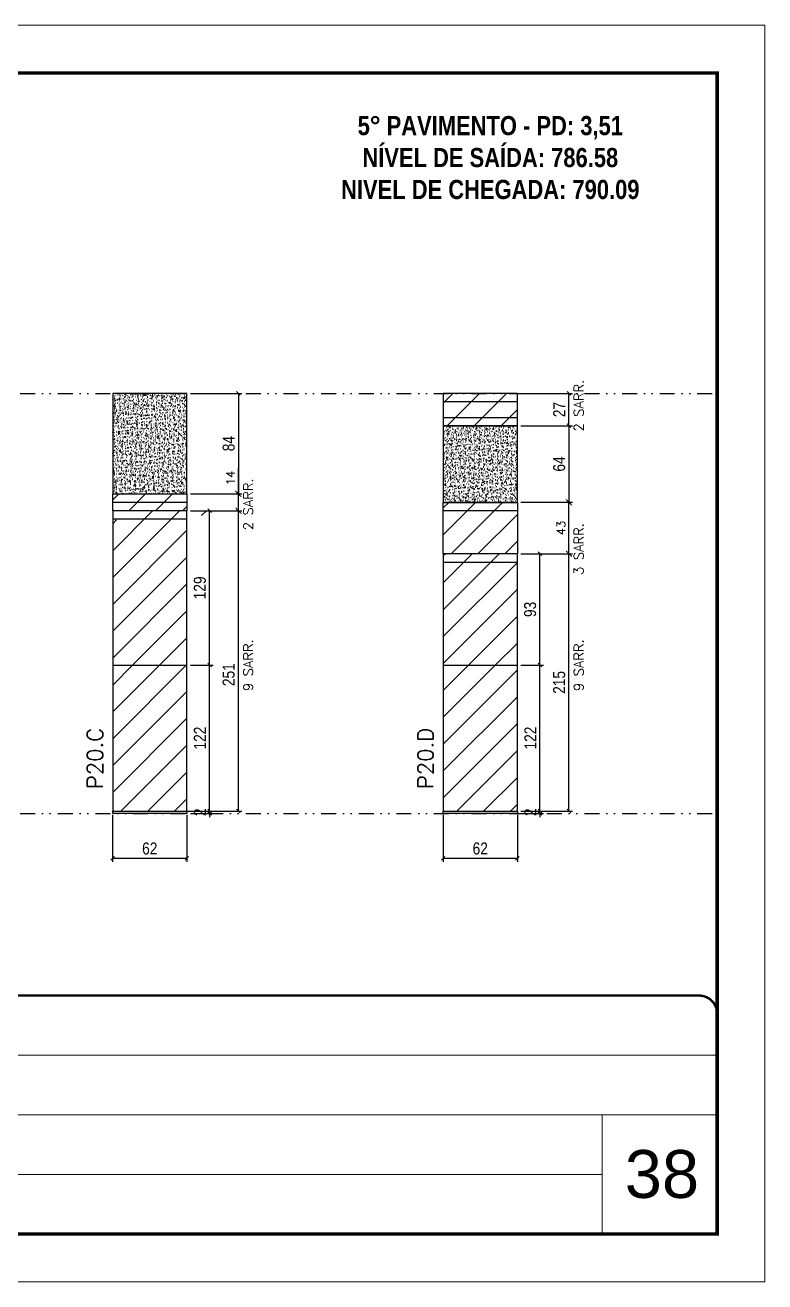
# Model space of a CAD drawing. Extents: x 28748 to 35002, y 14885 to 43501.
# Drawn here: x 31200 to 31818, y 32114 to 33164 of the extents above; entities that cross this region are included whole.
import ezdxf

# ---------------------------------------------------------------- set-up
doc = ezdxf.new("R2010")
doc.units = 0
for name, pattern in [('CONTINUO', [0]), ('DASHED', [0.75, 0.5, -0.25]), ('DIVIDE2', [0.625, 0.25, -0.125, 0, -0.125, 0, -0.125])]:
    doc.linetypes.add(name, pattern=pattern)
for name, color, linetype, lineweight in [('CARIMBO', 255, 'Continuous', 9), ('Folhas', 255, 'Continuous', 9), ('Hachura', 251, 'Continuous', 9), ('SARRAFO DE PRESSAO', 251, 'DASHED', 9), ('Texto Seção', 7, 'Continuous', 15)]:
    doc.layers.add(name, color=color, linetype=linetype, lineweight=lineweight)
for name, color, linetype in [('COTA', 241, 'Continuous'), ('NOMENCLATURA', 7, 'Continuous'), ('Nível', 160, 'Continuous'), ('Painéis', 200, 'Continuous'), ('SARR_2.2x7', 40, 'Continuous')]:
    doc.layers.add(name, color=color, linetype=linetype)
doc.styles.add('ARIAL', font='arial.ttf')
doc.styles.add('COTA TECNICA', font='techl___.ttf', dxfattribs={"height": 10})
doc.styles.add('COTA TECNICA-50', font='techl___.ttf', dxfattribs={"height": 10})
doc.styles.add('REGUA-120', font='ROMANS.shx', dxfattribs={"height": 15})
doc.styles.add('ROMANC', font='techb___.ttf', dxfattribs={"height": 2.5})
doc.styles.add('ROMANS', font='romans.shx')
doc.dimstyles.new('COTA PAINEL-50', dxfattribs={"dimtxt": 10, "dimasz": 3, "dimexe": 3, "dimexo": 3, "dimgap": 3, "dimtad": 1, "dimdec": 1, "dimzin": 12, "dimdsep": 46, "dimtxsty": 'COTA TECNICA-50', "dimblk1": 'OBLIQUE', "dimblk2": 'OBLIQUE', "dimsah": 1, "dimcen": 0.9, "dimclrd": 4, "dimclre": 4, "dimclrt": 240, "dimadec": 1, "dimazin": 3, "dimtfac": 1, "dimtdec": 1, "dimtmove": 0, "dimatfit": 3, "dimfxl": 1, "dimtolj": 1, "dimtzin": 12, "dimarcsym": 0})
doc.dimstyles.new('Cota Paínel', dxfattribs={"dimtxt": 7, "dimasz": 5, "dimexe": 3, "dimexo": 3, "dimgap": 3, "dimtad": 1, "dimdec": 1, "dimzin": 12, "dimdsep": 46, "dimtxsty": 'ROMANS', "dimblk": 'ARCHTICK', "dimcen": 0, "dimclrd": 4, "dimclre": 4, "dimclrt": 1, "dimadec": 1, "dimazin": 3, "dimtfac": 1, "dimtdec": 1, "dimtmove": 0, "dimatfit": 3, "dimldrblk": 'OBLIQUE', "dimfxl": 1, "dimtolj": 1, "dimtzin": 12, "dimarcsym": 0})
doc.dimstyles.new('PAINEL', dxfattribs={"dimtxt": 10, "dimasz": 3, "dimexe": 3, "dimexo": 3, "dimgap": 3, "dimtad": 1, "dimdec": 1, "dimzin": 12, "dimdsep": 46, "dimtxsty": 'COTA TECNICA', "dimblk1": 'OBLIQUE', "dimblk2": 'OBLIQUE', "dimsah": 1, "dimcen": 0.9, "dimclrd": 4, "dimclre": 4, "dimclrt": 240, "dimadec": 1, "dimazin": 3, "dimtfac": 1, "dimtdec": 1, "dimtmove": 0, "dimatfit": 3, "dimfxl": 1, "dimtolj": 1, "dimtzin": 12, "dimarcsym": 0})
pattern_1 = [(45, (-100376.431, -928.062), (-11.2253202, 11.2253202), [])]
pattern_2 = [(45, (-100320.236, -928.062), (-11.2253202, 11.2253202), [])]

# ---------------------------------------------------------------- blocks, each defined once
blk = doc.blocks.new('9999999999')
at = {"color": 30, "linetype": 'CONTINUO'}
for p, q in [((98564.6, 34379.6), (99584, 34379.6)), ((98564.6, 34329.8), (99488, 34329.8)), ((99584, 34329.8), (99488, 34329.8)), ((99488, 34329.8), (99488, 34230.2)), ((98564.6, 34280), (99488, 34280))]:
    blk.add_line(p, q, dxfattribs=at)
at = {"color": 30, "linetype": 'CONTINUO', "const_width": 2}
blk.add_lwpolyline([(99584, 34230.2), (99584, 34414.4, 0.414214), (99569, 34429.4), (98229, 34429.4, 0.414214), (98214, 34414.4), (98214, 34245.2, 0.414214), (98229, 34230.2), (99584, 34230.2)], format="xyb", dxfattribs=at)
at = {"layer": 'Folhas'}
blk.add_lwpolyline([(98139, 34190.2), (99624, 34190.2), (99624, 35240.2), (98139, 35240.2)], close=True, dxfattribs=at)
at = {"layer": 'Folhas', "color": 30, "const_width": 3}
blk.add_lwpolyline([(98214, 34230.2), (99584, 34230.2), (99584, 35200.2), (98214, 35200.2)], close=True, dxfattribs=at)
blk = doc.blocks.new('_Oblique')
at = {"color": 0, "linetype": 'ByBlock', "lineweight": -2}
blk.add_line((-0.5, -0.5), (0.5, 0.5), dxfattribs=at)
blk = doc.blocks.new('*D823')
at = {"layer": 'COTA', "color": 4, "lineweight": -2, "transparency": 16777216}
for p, q in [((31273.1, 32503.9), (31273.1, 32464.5)), ((31335.1, 32503.9), (31335.1, 32464.5)), ((31273.1, 32467.5), (31335.1, 32467.5))]:
    blk.add_line(p, q, dxfattribs=at)
at = {"layer": 'Defpoints', "color": 0, "transparency": 16777216}
for p in [(31273.1, 32506.9), (31335.1, 32506.9), (31335.1, 32467.5)]:
    blk.add_point(p, dxfattribs=at)
at = {"layer": 'COTA', "color": 4, "lineweight": -2, "transparency": 16777216, "xscale": 3, "yscale": 3, "zscale": 3, "rotation": 180}
blk.add_blockref('_Oblique', (31273.1, 32467.5), dxfattribs=at)
at = {"layer": 'COTA', "color": 4, "lineweight": -2, "transparency": 16777216, "xscale": 3, "yscale": 3, "zscale": 3}
blk.add_blockref('_Oblique', (31335.1, 32467.5), dxfattribs=at)
at = {"layer": 'COTA', "color": 240, "transparency": 16777216, "insert": (31304.1, 32475.6), "char_height": 10, "attachment_point": 5, "style": 'COTA TECNICA'}
blk.add_mtext('\\A1;62', dxfattribs=at)
blk = doc.blocks.new('*D824')
at = {"layer": 'COTA', "color": 4, "lineweight": -2, "transparency": 16777216}
for p, q in [((31354.1, 32506.9), (31354.1, 32509.9)), ((31338.1, 32506.9), (31357.1, 32506.9)), ((31338.1, 32504.9), (31357.1, 32504.9)), ((31354.1, 32504.9), (31354.1, 32506.9)), ((31354.1, 32504.9), (31354.1, 32501.9))]:
    blk.add_line(p, q, dxfattribs=at)
at = {"layer": 'Defpoints', "color": 0, "transparency": 16777216}
for p in [(31335.1, 32506.9), (31335.1, 32504.9), (31354.1, 32506.9)]:
    blk.add_point(p, dxfattribs=at)
at = {"layer": 'COTA', "color": 4, "lineweight": -2, "transparency": 16777216, "xscale": 3, "yscale": 3, "zscale": 3}
for p, rotation in [((31354.1, 32506.9), 270), ((31354.1, 32504.9), 90)]:
    blk.add_blockref('_Oblique', p, dxfattribs=dict(at, rotation=rotation))
at = {"layer": 'COTA', "color": 240, "transparency": 16777216, "insert": (31346.1, 32505.9), "char_height": 10, "attachment_point": 5, "rotation": 90, "style": 'COTA TECNICA-50'}
blk.add_mtext('\\A1;2', dxfattribs=at)
blk = doc.blocks.new('*D1749')
at = {"layer": 'COTA', "color": 4, "linetype": 'ByBlock', "lineweight": -2, "transparency": 16777216}
for p, q in [((31338.1, 32855.9), (31381.2, 32855.9)), ((31378.2, 32855.9), (31378.2, 32771.9)), ((31338.1, 32771.9), (31381.2, 32771.9))]:
    blk.add_line(p, q, dxfattribs=at)
at = {"layer": 'Defpoints', "color": 0, "linetype": 'ByBlock', "transparency": 16777216}
for p in [(31335.1, 32855.9), (31335.1, 32771.9), (31378.2, 32771.9)]:
    blk.add_point(p, dxfattribs=at)
at = {"layer": 'COTA', "color": 4, "linetype": 'ByBlock', "lineweight": -2, "transparency": 16777216, "xscale": 3, "yscale": 3, "zscale": 3}
for p, rotation in [((31378.2, 32855.9), 90), ((31378.2, 32771.9), 270)]:
    blk.add_blockref('_Oblique', p, dxfattribs=dict(at, rotation=rotation))
at = {"layer": 'COTA', "color": 240, "linetype": 'ByBlock', "transparency": 16777216, "insert": (31370.1, 32813.9), "char_height": 10, "attachment_point": 5, "rotation": 90, "style": 'COTA TECNICA'}
blk.add_mtext('\\A1;84', dxfattribs=at)
blk = doc.blocks.new('*D1750')
at = {"layer": 'COTA', "color": 4, "linetype": 'ByBlock', "lineweight": -2, "transparency": 16777216}
for p, q in [((31338.1, 32757.9), (31381.2, 32757.9)), ((31378.2, 32506.9), (31378.2, 32757.9)), ((31338.1, 32506.9), (31381.2, 32506.9))]:
    blk.add_line(p, q, dxfattribs=at)
at = {"layer": 'Defpoints', "color": 0, "linetype": 'ByBlock', "transparency": 16777216}
for p in [(31335.1, 32757.9), (31378.2, 32757.9), (31335.1, 32506.9)]:
    blk.add_point(p, dxfattribs=at)
at = {"layer": 'COTA', "color": 4, "linetype": 'ByBlock', "lineweight": -2, "transparency": 16777216, "xscale": 3, "yscale": 3, "zscale": 3}
for p, rotation in [((31378.2, 32757.9), 90), ((31378.2, 32506.9), 270)]:
    blk.add_blockref('_Oblique', p, dxfattribs=dict(at, rotation=rotation))
at = {"layer": 'COTA', "color": 240, "linetype": 'ByBlock', "transparency": 16777216, "insert": (31370.1, 32620.9), "char_height": 10, "attachment_point": 5, "rotation": 90, "style": 'COTA TECNICA'}
blk.add_mtext('\\A1;251', dxfattribs=at)
blk = doc.blocks.new('*D831')
at = {"layer": 'COTA', "color": 4, "lineweight": -2, "transparency": 16777216}
for p, q in [((31549.4, 32503.9), (31549.4, 32464.5)), ((31611.4, 32503.9), (31611.4, 32464.5)), ((31549.4, 32467.5), (31611.4, 32467.5))]:
    blk.add_line(p, q, dxfattribs=at)
at = {"layer": 'Defpoints', "color": 0, "transparency": 16777216}
for p in [(31549.4, 32506.9), (31611.4, 32506.9), (31611.4, 32467.5)]:
    blk.add_point(p, dxfattribs=at)
at = {"layer": 'COTA', "color": 4, "lineweight": -2, "transparency": 16777216, "xscale": 3, "yscale": 3, "zscale": 3, "rotation": 180}
blk.add_blockref('_Oblique', (31549.4, 32467.5), dxfattribs=at)
at = {"layer": 'COTA', "color": 4, "lineweight": -2, "transparency": 16777216, "xscale": 3, "yscale": 3, "zscale": 3}
blk.add_blockref('_Oblique', (31611.4, 32467.5), dxfattribs=at)
at = {"layer": 'COTA', "color": 240, "transparency": 16777216, "insert": (31580.4, 32475.6), "char_height": 10, "attachment_point": 5, "style": 'COTA TECNICA'}
blk.add_mtext('\\A1;62', dxfattribs=at)
blk = doc.blocks.new('*D832')
at = {"layer": 'COTA', "color": 4, "lineweight": -2, "transparency": 16777216}
for p, q in [((31630.3, 32506.9), (31630.3, 32509.9)), ((31614.4, 32506.9), (31633.3, 32506.9)), ((31614.4, 32504.9), (31633.3, 32504.9)), ((31630.3, 32504.9), (31630.3, 32506.9)), ((31630.3, 32504.9), (31630.3, 32501.9))]:
    blk.add_line(p, q, dxfattribs=at)
at = {"layer": 'Defpoints', "color": 0, "transparency": 16777216}
for p in [(31611.4, 32506.9), (31611.4, 32504.9), (31630.3, 32506.9)]:
    blk.add_point(p, dxfattribs=at)
at = {"layer": 'COTA', "color": 4, "lineweight": -2, "transparency": 16777216, "xscale": 3, "yscale": 3, "zscale": 3}
for p, rotation in [((31630.3, 32506.9), 270), ((31630.3, 32504.9), 90)]:
    blk.add_blockref('_Oblique', p, dxfattribs=dict(at, rotation=rotation))
at = {"layer": 'COTA', "color": 240, "transparency": 16777216, "insert": (31622.3, 32505.9), "char_height": 10, "attachment_point": 5, "rotation": 90, "style": 'COTA TECNICA-50'}
blk.add_mtext('\\A1;2', dxfattribs=at)
blk = doc.blocks.new('*D1752')
at = {"layer": 'COTA', "color": 4, "linetype": 'ByBlock', "lineweight": -2, "transparency": 16777216}
for p, q in [((31614.4, 32828.9), (31657.5, 32828.9)), ((31654.5, 32828.9), (31654.5, 32764.9)), ((31614.4, 32764.9), (31657.5, 32764.9))]:
    blk.add_line(p, q, dxfattribs=at)
at = {"layer": 'Defpoints', "color": 0, "linetype": 'ByBlock', "transparency": 16777216}
for p in [(31611.4, 32828.9), (31611.4, 32764.9), (31654.5, 32764.9)]:
    blk.add_point(p, dxfattribs=at)
at = {"layer": 'COTA', "color": 4, "linetype": 'ByBlock', "lineweight": -2, "transparency": 16777216, "xscale": 3, "yscale": 3, "zscale": 3}
for p, rotation in [((31654.5, 32828.9), 90), ((31654.5, 32764.9), 270)]:
    blk.add_blockref('_Oblique', p, dxfattribs=dict(at, rotation=rotation))
at = {"layer": 'COTA', "color": 240, "linetype": 'ByBlock', "transparency": 16777216, "insert": (31646.4, 32796.9), "char_height": 10, "attachment_point": 5, "rotation": 90, "style": 'COTA TECNICA'}
blk.add_mtext('\\A1;64', dxfattribs=at)
blk = doc.blocks.new('*D1753')
at = {"layer": 'COTA', "color": 4, "linetype": 'ByBlock', "lineweight": -2, "transparency": 16777216}
for p, q in [((31614.4, 32721.9), (31657.5, 32721.9)), ((31654.5, 32506.9), (31654.5, 32721.9)), ((31614.4, 32506.9), (31657.5, 32506.9))]:
    blk.add_line(p, q, dxfattribs=at)
at = {"layer": 'Defpoints', "color": 0, "linetype": 'ByBlock', "transparency": 16777216}
for p in [(31611.4, 32721.9), (31654.5, 32721.9), (31611.4, 32506.9)]:
    blk.add_point(p, dxfattribs=at)
at = {"layer": 'COTA', "color": 4, "linetype": 'ByBlock', "lineweight": -2, "transparency": 16777216, "xscale": 3, "yscale": 3, "zscale": 3}
for p, rotation in [((31654.5, 32721.9), 90), ((31654.5, 32506.9), 270)]:
    blk.add_blockref('_Oblique', p, dxfattribs=dict(at, rotation=rotation))
at = {"layer": 'COTA', "color": 240, "linetype": 'ByBlock', "transparency": 16777216, "insert": (31646.4, 32614.4), "char_height": 10, "attachment_point": 5, "rotation": 90, "style": 'COTA TECNICA'}
blk.add_mtext('\\A1;215', dxfattribs=at)
blk = doc.blocks.new('*D1754')
at = {"layer": 'COTA', "color": 4, "linetype": 'ByBlock', "lineweight": -2, "transparency": 16777216}
for p, q in [((31338.1, 32628.9), (31357.1, 32628.9)), ((31354.1, 32506.9), (31354.1, 32628.9)), ((31276.1, 32506.9), (31357.1, 32506.9))]:
    blk.add_line(p, q, dxfattribs=at)
at = {"layer": 'Defpoints', "color": 0, "linetype": 'ByBlock', "transparency": 16777216}
for p in [(31335.1, 32628.9), (31354.1, 32628.9), (31273.1, 32506.9)]:
    blk.add_point(p, dxfattribs=at)
at = {"layer": 'COTA', "color": 4, "linetype": 'ByBlock', "lineweight": -2, "transparency": 16777216, "xscale": 3, "yscale": 3, "zscale": 3}
for p, rotation in [((31354.1, 32628.9), 90), ((31354.1, 32506.9), 270)]:
    blk.add_blockref('_Oblique', p, dxfattribs=dict(at, rotation=rotation))
at = {"layer": 'COTA', "color": 240, "linetype": 'ByBlock', "transparency": 16777216, "insert": (31346, 32567.9), "char_height": 10, "attachment_point": 5, "rotation": 90, "style": 'COTA TECNICA'}
blk.add_mtext('\\A1;122', dxfattribs=at)
blk = doc.blocks.new('*D1755')
at = {"layer": 'COTA', "color": 4, "linetype": 'ByBlock', "lineweight": -2, "transparency": 16777216}
for p, q in [((31338.1, 32757.9), (31357.1, 32757.9)), ((31354.1, 32628.9), (31354.1, 32757.9)), ((31338.1, 32628.9), (31357.1, 32628.9))]:
    blk.add_line(p, q, dxfattribs=at)
at = {"layer": 'Defpoints', "color": 0, "linetype": 'ByBlock', "transparency": 16777216}
for p in [(31335.1, 32757.9), (31354.1, 32757.9), (31335.1, 32628.9)]:
    blk.add_point(p, dxfattribs=at)
at = {"layer": 'COTA', "color": 4, "linetype": 'ByBlock', "lineweight": -2, "transparency": 16777216, "xscale": 3, "yscale": 3, "zscale": 3}
for p, rotation in [((31354.1, 32757.9), 90), ((31354.1, 32628.9), 270)]:
    blk.add_blockref('_Oblique', p, dxfattribs=dict(at, rotation=rotation))
at = {"layer": 'COTA', "color": 240, "linetype": 'ByBlock', "transparency": 16777216, "insert": (31346, 32693.4), "char_height": 10, "attachment_point": 5, "rotation": 90, "style": 'COTA TECNICA'}
blk.add_mtext('\\A1;129', dxfattribs=at)
blk = doc.blocks.new('*D1756')
at = {"layer": 'COTA', "color": 4, "linetype": 'ByBlock', "lineweight": -2, "transparency": 16777216}
for p, q in [((31614.4, 32628.9), (31633.3, 32628.9)), ((31630.3, 32506.9), (31630.3, 32628.9)), ((31614.4, 32506.9), (31633.3, 32506.9))]:
    blk.add_line(p, q, dxfattribs=at)
at = {"layer": 'Defpoints', "color": 0, "linetype": 'ByBlock', "transparency": 16777216}
for p in [(31611.4, 32628.9), (31630.3, 32628.9), (31611.4, 32506.9)]:
    blk.add_point(p, dxfattribs=at)
at = {"layer": 'COTA', "color": 4, "linetype": 'ByBlock', "lineweight": -2, "transparency": 16777216, "xscale": 3, "yscale": 3, "zscale": 3}
for p, rotation in [((31630.3, 32628.9), 90), ((31630.3, 32506.9), 270)]:
    blk.add_blockref('_Oblique', p, dxfattribs=dict(at, rotation=rotation))
at = {"layer": 'COTA', "color": 240, "linetype": 'ByBlock', "transparency": 16777216, "insert": (31622.3, 32567.9), "char_height": 10, "attachment_point": 5, "rotation": 90, "style": 'COTA TECNICA'}
blk.add_mtext('\\A1;122', dxfattribs=at)
blk = doc.blocks.new('*D1743')
at = {"layer": 'COTA', "color": 4, "linetype": 'ByBlock', "lineweight": -2, "transparency": 16777216}
for p, q in [((31614.4, 32721.9), (31633.3, 32721.9)), ((31630.3, 32628.9), (31630.3, 32721.9)), ((31614.4, 32628.9), (31633.3, 32628.9))]:
    blk.add_line(p, q, dxfattribs=at)
at = {"layer": 'Defpoints', "color": 0, "linetype": 'ByBlock', "transparency": 16777216}
for p in [(31611.4, 32721.9), (31630.3, 32721.9), (31611.4, 32628.9)]:
    blk.add_point(p, dxfattribs=at)
at = {"layer": 'COTA', "color": 4, "linetype": 'ByBlock', "lineweight": -2, "transparency": 16777216, "xscale": 3, "yscale": 3, "zscale": 3}
for p, rotation in [((31630.3, 32721.9), 90), ((31630.3, 32628.9), 270)]:
    blk.add_blockref('_Oblique', p, dxfattribs=dict(at, rotation=rotation))
at = {"layer": 'COTA', "color": 240, "linetype": 'ByBlock', "transparency": 16777216, "insert": (31622.1, 32675.4), "char_height": 10, "attachment_point": 5, "rotation": 90, "style": 'COTA TECNICA'}
blk.add_mtext('\\A1;93', dxfattribs=at)
blk = doc.blocks.new('_ArchTick')
at = {"color": 0, "linetype": 'ByBlock', "const_width": 0.15}
blk.add_lwpolyline([(-0.5, -0.5), (0.5, 0.5)], dxfattribs=at)
blk = doc.blocks.new('*D1744')
at = {"layer": 'COTA', "color": 4, "lineweight": -2, "transparency": 16777216}
for p, q in [((31378.2, 32771.9), (31378.2, 32793.5)), ((31338.1, 32771.9), (31381.2, 32771.9)), ((31378.2, 32757.9), (31378.2, 32771.9)), ((31338.1, 32757.9), (31381.2, 32757.9))]:
    blk.add_line(p, q, dxfattribs=at)
at = {"layer": 'Defpoints', "color": 0, "transparency": 16777216}
for p in [(31335.1, 32771.9), (31378.2, 32771.9), (31335.1, 32757.9)]:
    blk.add_point(p, dxfattribs=at)
at = {"layer": 'COTA', "color": 4, "lineweight": -2, "transparency": 16777216, "xscale": 5, "yscale": 5, "zscale": 5}
for p, rotation in [((31378.2, 32771.9), 90), ((31378.2, 32757.9), 270)]:
    blk.add_blockref('_ArchTick', p, dxfattribs=dict(at, rotation=rotation))
at = {"layer": 'COTA', "color": 1, "transparency": 16777216, "insert": (31371.7, 32785.2), "char_height": 7, "attachment_point": 5, "rotation": 90, "style": 'ROMANS'}
blk.add_mtext('\\A1;14', dxfattribs=at)
blk = doc.blocks.new('*D1745')
at = {"layer": 'COTA', "color": 4, "lineweight": -2, "transparency": 16777216}
for p, q in [((31614.4, 32764.9), (31657.5, 32764.9)), ((31654.5, 32721.9), (31654.5, 32764.9)), ((31614.4, 32721.9), (31657.5, 32721.9))]:
    blk.add_line(p, q, dxfattribs=at)
at = {"layer": 'Defpoints', "color": 0, "transparency": 16777216}
for p in [(31611.4, 32764.9), (31654.5, 32764.9), (31611.4, 32721.9)]:
    blk.add_point(p, dxfattribs=at)
at = {"layer": 'COTA', "color": 4, "lineweight": -2, "transparency": 16777216, "xscale": 5, "yscale": 5, "zscale": 5}
for p, rotation in [((31654.5, 32764.9), 90), ((31654.5, 32721.9), 270)]:
    blk.add_blockref('_ArchTick', p, dxfattribs=dict(at, rotation=rotation))
at = {"layer": 'COTA', "color": 1, "transparency": 16777216, "insert": (31648, 32743.4), "char_height": 7, "attachment_point": 5, "rotation": 90, "style": 'ROMANS'}
blk.add_mtext('\\A1;43', dxfattribs=at)
blk = doc.blocks.new('*D2296')
at = {"layer": 'COTA', "color": 4, "lineweight": -2, "transparency": 16777216}
for p, q in [((31614.4, 32855.9), (31657.5, 32855.9)), ((31654.5, 32828.9), (31654.5, 32855.9)), ((31614.4, 32828.9), (31657.5, 32828.9))]:
    blk.add_line(p, q, dxfattribs=at)
at = {"layer": 'Defpoints', "color": 0, "transparency": 16777216}
for p in [(31611.4, 32855.9), (31654.5, 32855.9), (31611.4, 32828.9)]:
    blk.add_point(p, dxfattribs=at)
at = {"layer": 'COTA', "color": 4, "lineweight": -2, "transparency": 16777216, "xscale": 3, "yscale": 3, "zscale": 3}
for p, rotation in [((31654.5, 32855.9), 90), ((31654.5, 32828.9), 270)]:
    blk.add_blockref('_Oblique', p, dxfattribs=dict(at, rotation=rotation))
at = {"layer": 'COTA', "color": 240, "transparency": 16777216, "insert": (31646.4, 32842.4), "char_height": 10, "attachment_point": 5, "rotation": 90, "style": 'COTA TECNICA'}
blk.add_mtext('\\A1;27', dxfattribs=at)

msp = doc.modelspace()

# ---------------------------------------------------------------- hatches: boundary and pattern name
at = {"layer": 'COTA', "linetype": 'ByBlock'}
h = msp.add_hatch(dxfattribs=at)
h.set_pattern_fill('AR-CONC', color=256, scale=0.03)
h.set_pattern_definition([(50, (-100376.431, -925.0617), (5.46554007, -0.47817257), [0.5715, -6.2865]), (355, (-100376.431, -925.0617), (-1.05730264, 5.73170536), [0.4572, -5.02921753]), (100.4514447, (-100375.9756, -925.1015), (4.40823741, 5.25353256), [0.48570026, -5.34270734]), (46.1842, (-100376.431, -923.5377), (8.13237123, -1.26126984), [0.85725, -9.42975]), (96.6355576, (-100375.753, -923.643), (7.122124, 7.42278374), [0.7285507, -8.01406824]), (351.184151, (-100376.431, -923.538), (7.122124, 7.42278374), [0.685799, -7.54379196]), (21, (-100375.669, -923.9187), (4.54843174, -3.06795595), [0.5715, -6.2865]), (326, (-100375.669, -923.9187), (1.85406085, 5.52563898), [0.4572, -5.0292]), (71.451445, (-100375.29, -924.1743), (6.40249258, 2.45768307), [0.48570026, -5.34269813]), (37.5, (-100376.431, -925.0617), (0.092658098, 2.536651166), [0, -4.96824, 0, -5.1054, 0, -5.04825]), (7.5, (-100376.431, -925.0617), (2.004589875, 3.005417245), [0, -2.91084, 0, -4.85394, 0, -1.92405]), (327.5, (-100378.1303, -925.0617), (4.067717855, -0.17186232), [0, -1.905, 0, -5.9436, 0, -7.8867]), (317.5, (-100378.8923, -925.0617), (4.44387544, 0.76279473), [0, -2.4765, 0, -3.94716, 0, -5.6007])])
h.paths.add_polyline_path([(31335.15, 32855.85), (31273.15, 32855.85), (31273.15, 32771.85), (31335.15, 32771.85)])
h = msp.add_hatch(dxfattribs=at)
h.set_pattern_fill('AR-CONC', color=256, scale=0.03)
h.set_pattern_definition([(50, (-100320.2356, -961.0617), (5.46554007, -0.47817257), [0.5715, -6.2865]), (355, (-100320.2356, -961.0617), (-1.05730264, 5.73170536), [0.4572, -5.02921753]), (100.4514447, (-100319.78, -961.1015), (4.40823741, 5.25353256), [0.48570026, -5.34270734]), (46.1842, (-100320.2356, -959.5377), (8.13237123, -1.26126984), [0.85725, -9.42975]), (96.6355576, (-100319.558, -959.643), (7.122124, 7.42278374), [0.7285507, -8.01406824]), (351.184151, (-100320.2356, -959.538), (7.122124, 7.42278374), [0.685799, -7.54379196]), (21, (-100319.4736, -959.9187), (4.54843174, -3.06795595), [0.5715, -6.2865]), (326, (-100319.4736, -959.9187), (1.85406085, 5.52563898), [0.4572, -5.0292]), (71.451445, (-100319.0945, -960.1743), (6.40249258, 2.45768307), [0.48570026, -5.34269813]), (37.5, (-100320.2356, -961.0617), (0.092658098, 2.536651166), [0, -4.96824, 0, -5.1054, 0, -5.04825]), (7.5, (-100320.2356, -961.0617), (2.004589875, 3.005417245), [0, -2.91084, 0, -4.85394, 0, -1.92405]), (327.5, (-100321.9348, -961.0617), (4.067717855, -0.17186232), [0, -1.905, 0, -5.9436, 0, -7.8867]), (317.5, (-100322.6968, -961.0617), (4.44387544, 0.76279473), [0, -2.4765, 0, -3.94716, 0, -5.6007])])
h.paths.add_polyline_path([(31611.42, 32828.85), (31549.42, 32828.85), (31549.42, 32764.85), (31611.42, 32764.85)])
at = {"layer": 'Hachura'}
h = msp.add_hatch(dxfattribs=at)
h.set_pattern_fill('ANSI31', color=256, scale=5)
h.set_pattern_definition([(45, (-2914.886, 0), (-11.22532, 11.22532), [])])
h.paths.add_polyline_path([(31611.42, 32855.85), (31549.42, 32855.85), (31549.42, 32828.85), (31611.42, 32828.85)])
h = msp.add_hatch(dxfattribs=at)
h.set_pattern_fill('ANSI31', color=256, scale=5)
h.set_pattern_definition([(45, (27384.309, 35568.31), (-11.22532, 11.22532), [])])
h.paths.add_polyline_path([(31335.15, 32771.85), (31273.15, 32771.85), (31273.15, 32757.85), (31335.15, 32757.85)])
h = msp.add_hatch(dxfattribs=at)
h.set_pattern_fill('ANSI31', color=256, scale=5)
h.set_pattern_definition([(45, (27384.309, 35532.31), (-11.22532, 11.22532), [])])
h.paths.add_polyline_path([(31611.42, 32721.85), (31611.42, 32764.85), (31549.42, 32764.85), (31549.42, 32721.85)])
at = {"layer": 'Hachura', "linetype": 'ByBlock'}
h = msp.add_hatch(dxfattribs=at)
h.set_pattern_fill('ANSI31', color=256, scale=5)
h.set_pattern_definition(pattern_1)
h.paths.add_polyline_path([(31335.15, 32748.85), (31357.15, 32757.85), (31295.15, 32757.85), (31273.15, 32748.85), (31273.15, 32628.85), (31335.15, 32628.85)])
h = msp.add_hatch(dxfattribs=at)
h.set_pattern_fill('ANSI31', color=256, scale=5)
h.set_pattern_definition(pattern_2)
h.paths.add_polyline_path([(31611.42, 32712.85), (31611.42, 32721.85), (31549.42, 32721.85), (31549.42, 32712.85), (31549.42, 32628.85), (31611.42, 32628.85)])
h = msp.add_hatch(dxfattribs=at)
h.set_pattern_fill('ANSI31', color=256, scale=5)
h.set_pattern_definition(pattern_1)
h.paths.add_polyline_path([(31335.15, 32628.85), (31273.15, 32628.85), (31273.15, 32506.85), (31335.15, 32506.85)])
h = msp.add_hatch(dxfattribs=at)
h.set_pattern_fill('ANSI31', color=256, scale=5)
h.set_pattern_definition(pattern_2)
h.paths.add_polyline_path([(31611.42, 32628.85), (31549.42, 32628.85), (31549.42, 32506.85), (31611.42, 32506.85)])

# ---------------------------------------------------------------- linework, layer by layer
at = {"layer": 'COTA', "linetype": 'ByBlock'}
for points in [[(31273.15, 32771.85), (31335.15, 32771.85), (31335.15, 32855.85), (31273.15, 32855.85)], [(31549.42, 32764.85), (31611.42, 32764.85), (31611.42, 32828.85), (31549.42, 32828.85)]]:
    msp.add_lwpolyline(points, close=True, dxfattribs=at)
at = {"layer": 'Nível', "color": 4, "linetype": 'DIVIDE2', "ltscale": 50}
for p, q in [((30724, 32855.85), (31778.34, 32855.85)), ((30724, 32504.85), (31778.34, 32504.85))]:
    msp.add_line(p, q, dxfattribs=at)
at = {"layer": 'Painéis'}
for p, q in [((31611.42, 32855.85), (31549.42, 32855.85)), ((31549.42, 32855.85), (31549.42, 32828.85)), ((31611.42, 32828.85), (31611.42, 32855.85)), ((31549.42, 32828.85), (31611.42, 32828.85)), ((31611.42, 32764.85), (31549.42, 32764.85)), ((31335.15, 32757.85), (31273.15, 32757.85)), ((31273.15, 32757.85), (31273.15, 32748.85)), ((31335.15, 32748.85), (31335.15, 32757.85)), ((31273.15, 32628.85), (31335.15, 32628.85)), ((31549.42, 32628.85), (31611.42, 32628.85))]:
    msp.add_line(p, q, dxfattribs=at)
for points in [[(31273.15, 32771.85), (31335.15, 32771.85), (31335.15, 32757.85), (31273.15, 32757.85)], [(31549.42, 32764.85), (31611.42, 32764.85), (31611.42, 32721.85), (31549.42, 32721.85)], [(31273.15, 32506.85), (31335.15, 32506.85), (31335.15, 32504.85), (31273.15, 32504.85)], [(31549.42, 32506.85), (31611.42, 32506.85), (31611.42, 32504.85), (31549.42, 32504.85)]]:
    msp.add_lwpolyline(points, close=True, dxfattribs=at)
for points in [[(31273.15, 32748.85), (31273.15, 32506.85), (31335.15, 32506.85), (31335.15, 32748.85)], [(31611.42, 32712.85), (31611.42, 32721.85), (31549.42, 32721.85), (31549.42, 32712.85)], [(31549.42, 32712.85), (31549.42, 32506.85), (31611.42, 32506.85), (31611.42, 32712.85)]]:
    msp.add_lwpolyline(points, dxfattribs=at)
at = {"layer": 'SARR_2.2x7'}
for p, q in [((31611.42, 32848.85), (31549.42, 32848.85)), ((31549.42, 32835.85), (31611.42, 32835.85)), ((31335.15, 32764.85), (31273.15, 32764.85)), ((31335.15, 32750.85), (31273.15, 32750.85)), ((31611.42, 32757.85), (31549.42, 32757.85)), ((31549.42, 32714.85), (31611.42, 32714.85))]:
    msp.add_line(p, q, dxfattribs=at)

# ---------------------------------------------------------------- block references
at = {"layer": 'SARRAFO DE PRESSAO', "color": 6, "linetype": 'ByBlock'}
msp.add_blockref('9999999999', (-67805.64, -2076.64), dxfattribs=at)

# ---------------------------------------------------------------- texts
at = {"layer": 'CARIMBO', "style": 'ARIAL'}
msp.add_text('38', height=40, dxfattribs=at).set_placement((31701.2, 32183.71))
at = {"layer": 'NOMENCLATURA', "color": 2, "insert": (31588.8, 33114.3), "char_height": 16, "attachment_point": 2, "style": 'ROMANC'}
msp.add_mtext_dynamic_manual_height_columns('\\P5° PAVIMENTO - PD: 3,51\\PNÍVEL DE SAÍDA: 786.58\\PNIVEL DE CHEGADA: 790.09', width=300.2766, gutter_width=1, heights=[0], dxfattribs=at)
at = {"layer": 'Texto Seção', "linetype": 'Continuous', "style": 'ROMANS'}
for s, p in [('2 SARR.', (31666.68, 32824.05)), ('2 SARR.', (31390.42, 32741.62)), ('3 SARR.', (31666.68, 32704.23)), ('9 SARR.', (31390.42, 32607.22)), ('9 SARR.', (31666.68, 32607.22))]:
    msp.add_text(s, height=8, rotation=90, dxfattribs=at).set_placement(p)
at = {"layer": 'Texto Seção', "char_height": 13, "width": 285.3299, "attachment_point": 7, "rotation": 90, "style": 'REGUA-120'}
for s, insert in [('P20.C', (31264.82, 32525.32)), ('P20.D', (31541.09, 32525.32))]:
    msp.add_mtext(s, dxfattribs=dict(at, insert=insert))

# ---------------------------------------------------------------- dimensions: what is measured, and where the dimension line sits
at = {"layer": 'COTA', "linetype": 'ByBlock'}
for base, p1, p2, picture, middle in [((31378.23, 32771.85), (31335.15, 32855.85), (31335.15, 32771.85), '*D1749', (31370.14, 32813.85)), ((31654.5, 32764.85), (31611.42, 32828.85), (31611.42, 32764.85), '*D1752', (31646.4, 32796.85)), ((31654.5, 32721.85), (31611.42, 32506.85), (31611.42, 32721.85), '*D1753', (31646.39, 32614.35)), ((31354.06, 32628.85), (31273.15, 32506.85), (31335.15, 32628.85), '*D1754', (31346, 32567.85)), ((31630.32, 32628.85), (31611.42, 32506.85), (31611.42, 32628.85), '*D1756', (31622.27, 32567.85))]:
    dim = msp.add_linear_dim(base=base, p1=p1, p2=p2, angle=90, dimstyle='PAINEL', dxfattribs=at)
    dim.commit()
    dim.dimension.update_dxf_attribs({"geometry": picture, "text_midpoint": middle})
at = {"layer": 'COTA'}
for base, p1, p2, dimstyle, picture, middle in [((31654.5, 32855.85), (31611.42, 32828.85), (31611.42, 32855.85), 'PAINEL', '*D2296', (31646.43, 32842.35)), ((31378.23, 32771.85), (31335.15, 32757.85), (31335.15, 32771.85), 'Cota Paínel', '*D1744', (31371.73, 32785.18)), ((31654.5, 32764.85), (31611.42, 32721.85), (31611.42, 32764.85), 'Cota Paínel', '*D1745', (31648, 32743.35))]:
    dim = msp.add_linear_dim(base=base, p1=p1, p2=p2, angle=90, dimstyle=dimstyle, dxfattribs=at)
    dim.commit()
    dim.dimension.update_dxf_attribs({"geometry": picture, "text_midpoint": middle})
at = {"layer": 'COTA', "linetype": 'ByBlock'}
dim = msp.add_linear_dim(base=(31378.23, 32757.85), p1=(31335.15, 32506.85), p2=(31335.15, 32757.85), angle=90, dimstyle='PAINEL', dxfattribs=at)
dim.commit()
dim.dimension.update_dxf_attribs({"geometry": '*D1750', "text_midpoint": (31378.23, 32620.85), "dimtype": 160})
for base, p1, p2, picture, middle in [((31354.06, 32757.85), (31335.15, 32628.85), (31335.15, 32757.85), '*D1755', (31345.97, 32693.35)), ((31630.32, 32721.85), (31611.42, 32628.85), (31611.42, 32721.85), '*D1743', (31622.08, 32675.35))]:
    dim = msp.add_linear_dim(base=base, p1=p1, p2=p2, angle=90, dimstyle='PAINEL', override={"dimtmove": 1}, dxfattribs=at)
    dim.commit()
    dim.dimension.update_dxf_attribs({"geometry": picture, "text_midpoint": middle})
at = {"layer": 'COTA'}
for base, p1, p2, picture, middle in [((31354.06, 32506.85), (31335.15, 32504.85), (31335.15, 32506.85), '*D824', (31354.06, 32505.85)), ((31630.32, 32506.85), (31611.42, 32504.85), (31611.42, 32506.85), '*D832', (31630.32, 32505.85))]:
    dim = msp.add_linear_dim(base=base, p1=p1, p2=p2, angle=90, dimstyle='COTA PAINEL-50', dxfattribs=at)
    dim.commit()
    dim.dimension.update_dxf_attribs({"geometry": picture, "text_midpoint": middle, "dimtype": 160})
for base, p1, p2, picture, middle in [((31335.15, 32467.51), (31273.15, 32506.85), (31335.15, 32506.85), '*D823', (31304.15, 32475.61)), ((31611.42, 32467.51), (31549.42, 32506.85), (31611.42, 32506.85), '*D831', (31580.42, 32475.61))]:
    dim = msp.add_linear_dim(base=base, p1=p1, p2=p2, dimstyle='PAINEL', override={"dimarcsym": 2}, dxfattribs=at)
    dim.commit()
    dim.dimension.update_dxf_attribs({"geometry": picture, "text_midpoint": middle})

doc.saveas('drawing.dxf')
